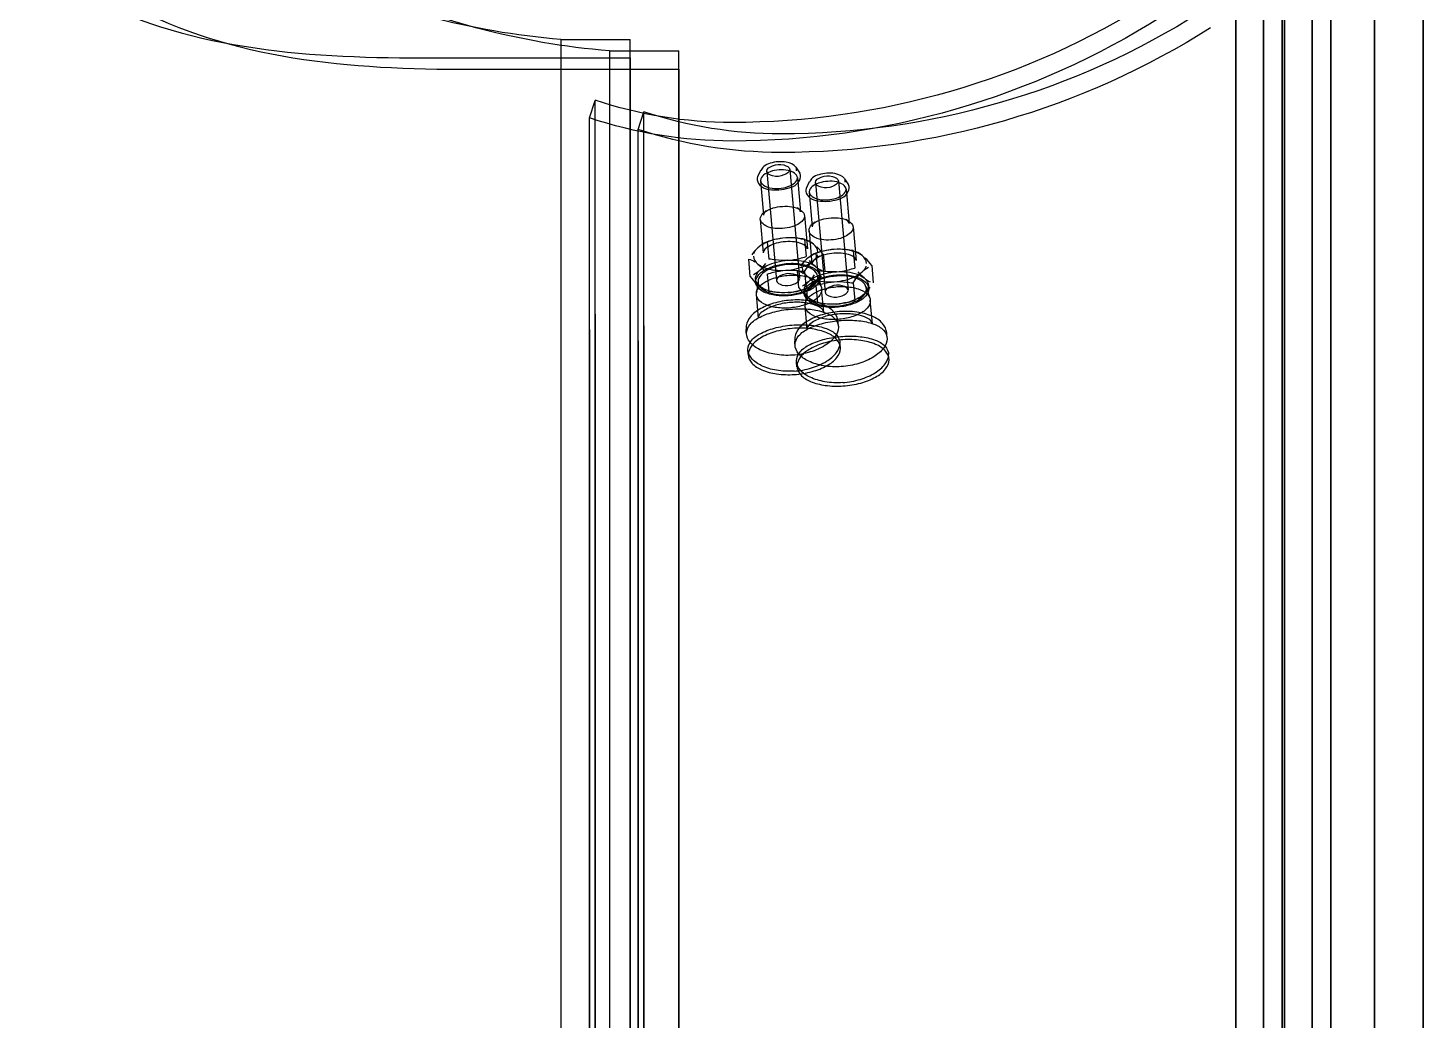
# Model space of a CAD drawing. Header units: millimetres. Extents: x -69706 to 52883, y -6882 to 68885.
# Drawn here: x 7489.4 to 7640.5, y 25196 to 25303.4 of the extents above; entities that cross this region are included whole.
import ezdxf

# ---------------------------------------------------------------- set-up
doc = ezdxf.new("R2010")
doc.units = ezdxf.units.MM
doc.layers.add('ac-SB', color=7, linetype='Continuous', lineweight=13)

# ---------------------------------------------------------------- blocks, each defined once
blk = doc.blocks.new('A$C15852BBE')
at = {"layer": 'ac-SB', "lineweight": -3}
for p, q in [((5538.81, 3950), (5538.81, 50)), ((5538.81, 1772.2), (5538.81, 2396)), ((5538.81, 1772.2), (5538.81, 2396)), ((5538.81, 1772.2), (5538.81, 2396)), ((5538.81, 2396), (5538.81, 1772.2)), ((5553.81, 2396.04), (5553.81, 1772.16)), ((5553.81, 1772.16), (5553.81, 2396.04)), ((5553.81, 2396), (5553.81, 1772.2)), ((5544.08, 1770.96), (5544.08, 2394.76)), ((5544.08, 1770.96), (5544.08, 2394.76)), ((5544.08, 1770.96), (5544.08, 2394.76)), ((5544.08, 2394.76), (5544.08, 1770.96)), ((5559.08, 2394.8), (5559.08, 1770.92)), ((5559.08, 1770.92), (5559.08, 2394.8)), ((5559.08, 2394.76), (5559.08, 1770.96)), ((5550.81, 1774.1), (5550.81, 2394.1)), ((5550.81, 2394.1), (5550.81, 1774.1)), ((5556.08, 1772.86), (5556.08, 2392.86)), ((5556.08, 2392.86), (5556.08, 1772.86)), ((5548.81, 1880.58), (5548.81, 2319.1)), ((5550.81, 2319.1), (5550.81, 1880.58)), ((5554.08, 1879.34), (5554.08, 2317.86)), ((5556.08, 2317.86), (5556.08, 1879.34)), ((5548.81, 1906.01), (5548.81, 2289.74)), ((5550.81, 1906.01), (5550.81, 2289.74)), ((5548.81, 2287.61), (5548.81, 1849.1)), ((5550.81, 1849.1), (5550.81, 2287.61)), ((5554.08, 1904.77), (5554.08, 2288.5)), ((5556.08, 1904.77), (5556.08, 2288.5)), ((5554.08, 2286.37), (5554.08, 1847.86)), ((5556.08, 1847.86), (5556.08, 2286.37)), ((5548.81, 2262.19), (5548.81, 1878.45)), ((5550.81, 2262.19), (5550.81, 1878.45)), ((5554.08, 2260.95), (5554.08, 1877.22)), ((5556.08, 2260.95), (5556.08, 1877.22)), ((5623.18, 1934.36), (5623.18, 2257)), ((5628.45, 1933.12), (5628.45, 2255.76)), ((5623.81, 1936.01), (5623.81, 2255.1)), ((5629.08, 1934.77), (5629.08, 2253.86)), ((5623.18, 2233.83), (5623.18, 1911.2)), ((5623.81, 2232.19), (5623.81, 1913.1)), ((5628.45, 2232.59), (5628.45, 1909.96)), ((5629.08, 2230.95), (5629.08, 1911.86)), ((5619.41, 2100.18), (5619.41, 1904.6)), ((5619.41, 1906.6), (5619.41, 2100)), ((5626.91, 1904.6), (5626.91, 2100.18)), ((5624.68, 2098.94), (5624.68, 1903.36)), ((5624.68, 1905.36), (5624.68, 2098.76)), ((5632.18, 1903.36), (5632.18, 2098.94)), ((5550.81, 1876.6), (5550.81, 2084.1)), ((5553.81, 2084.1), (5553.81, 1876.6)), ((5556.08, 1875.36), (5556.08, 2082.86)), ((5559.08, 2082.86), (5559.08, 1875.36)), ((5606.6, 1938.82), (5606.65, 1938.27)), ((5596.64, 1937.94), (5596.69, 1937.38)), ((5601.9, 1936.7), (5601.95, 1936.14)), ((5611.86, 1937.59), (5611.91, 1937.03)), ((5596.84, 1935.65), (5596.87, 1935.35)), ((5596.87, 1935.35), (5596.89, 1935.13)), ((5606.8, 1936.54), (5606.83, 1936.23)), ((5606.83, 1936.23), (5606.85, 1936.02)), ((5606.85, 1935.98), (5606.85, 1936.02)), ((5606.85, 1935.95), (5606.85, 1935.98)), ((5606.85, 1935.91), (5606.85, 1935.95)), ((5606.85, 1935.87), (5606.85, 1935.91)), ((5612.07, 1935.3), (5612.1, 1935)), ((5598.43, 1934.14), (5598.66, 1931.59)), ((5602.11, 1934.41), (5602.14, 1934.11)), ((5602.14, 1934.11), (5602.15, 1933.89)), ((5605.5, 1934.76), (5605.5, 1934.77)), ((5605.5, 1934.77), (5605.73, 1932.22)), ((5605.51, 1934.75), (5605.5, 1934.76)), ((5605.51, 1934.75), (5605.51, 1934.75)), ((5605.51, 1934.74), (5605.51, 1934.75)), ((5612.1, 1935), (5612.12, 1934.78)), ((5612.12, 1934.74), (5612.12, 1934.78)), ((5612.12, 1934.71), (5612.12, 1934.74)), ((5612.12, 1934.67), (5612.12, 1934.71)), ((5612.12, 1934.64), (5612.12, 1934.67)), ((5603.7, 1932.9), (5603.93, 1930.35)), ((5610.77, 1933.52), (5610.77, 1933.53)), ((5610.77, 1933.53), (5611, 1930.98)), ((5610.77, 1933.52), (5610.77, 1933.52)), ((5610.77, 1933.51), (5610.77, 1933.52)), ((5610.77, 1933.5), (5610.77, 1933.51)), ((5599.11, 1930.14), (5598.7, 1931.39)), ((5600.52, 1929.73), (5600.35, 1931.61)), ((5604.61, 1918.89), (5603.56, 1930.72)), ((5604.55, 1930), (5604.38, 1931.88)), ((5605.54, 1930.71), (5605.73, 1932.02)), ((5605.83, 1930.57), (5605.8, 1930.92)), ((5609.82, 1928.76), (5609.65, 1930.64)), ((5610.81, 1929.47), (5610.99, 1930.78)), ((5598.5, 1927.85), (5598.34, 1929.72)), ((5598.86, 1929.95), (5598.82, 1930.3)), ((5602.12, 1918.67), (5601.07, 1930.5)), ((5604.38, 1928.9), (5603.97, 1930.15)), ((5605.79, 1928.49), (5605.62, 1930.37)), ((5607.39, 1917.43), (5606.33, 1929.26)), ((5606.4, 1930.26), (5606.56, 1928.39)), ((5609.88, 1917.65), (5608.82, 1929.48)), ((5611.1, 1929.34), (5611.06, 1929.68)), ((5600.52, 1926.23), (5600.35, 1928.11)), ((5603.77, 1926.61), (5603.6, 1928.49)), ((5604.12, 1928.71), (5604.09, 1929.06)), ((5604.55, 1926.5), (5604.38, 1928.38)), ((5605.3, 1924.09), (5604.98, 1927.71)), ((5611.66, 1929.02), (5611.83, 1927.15)), ((5600.52, 1923.66), (5600.2, 1927.29)), ((5605.79, 1924.99), (5605.62, 1926.87)), ((5609.82, 1925.26), (5609.65, 1927.14)), ((5610.57, 1922.85), (5610.25, 1926.48)), ((5605.79, 1922.42), (5605.46, 1926.05)), ((5601.29, 1919.55), (5600.96, 1923.28)), ((5600.96, 1923.28), (5600.98, 1923.17)), ((5600.98, 1923.17), (5601.05, 1923.07)), ((5601.05, 1923.07), (5601.16, 1922.95)), ((5604.67, 1923.14), (5604.93, 1923.36)), ((5604.67, 1923.14), (5604.79, 1923.26)), ((5604.79, 1923.26), (5604.88, 1923.38)), ((5604.88, 1923.38), (5604.93, 1923.5)), ((5604.93, 1923.5), (5604.94, 1923.64)), ((5605.27, 1919.91), (5604.94, 1923.64)), ((5601.31, 1922.84), (5601.02, 1923.01)), ((5601.16, 1922.95), (5601.31, 1922.84)), ((5606.56, 1918.31), (5606.22, 1922.04)), ((5606.22, 1922.04), (5606.25, 1921.93)), ((5606.25, 1921.93), (5606.31, 1921.83)), ((5606.58, 1921.6), (5606.28, 1921.78)), ((5606.31, 1921.83), (5606.43, 1921.71)), ((5606.43, 1921.71), (5606.58, 1921.6)), ((5609.94, 1921.9), (5610.2, 1922.12)), ((5609.94, 1921.9), (5610.06, 1922.02)), ((5610.06, 1922.02), (5610.14, 1922.14)), ((5610.14, 1922.14), (5610.19, 1922.26)), ((5610.19, 1922.26), (5610.21, 1922.4)), ((5610.54, 1918.67), (5610.21, 1922.4)), ((5601.47, 1918.44), (5601.03, 1919.09)), ((5605.29, 1918.78), (5605.61, 1919.49)), ((5606.74, 1917.21), (5606.3, 1917.85)), ((5610.56, 1917.55), (5610.88, 1918.25)), ((5623.81, 1913.1), (5623.18, 1911.2)), ((5629.08, 1911.86), (5628.45, 1909.96)), ((5641.91, 1906.6), (5619.41, 1906.6)), ((5647.18, 1905.36), (5624.68, 1905.36)), ((5626.91, 1904.6), (5619.41, 1904.6)), ((5632.18, 1903.36), (5624.68, 1903.36))]:
    blk.add_line(p, q, dxfattribs=at)
at = {"layer": 'ac-SB', "lineweight": -3, "extrusion": (0, 0, -1)}
for centre, major_axis, start_param, end_param in [((5608.36, 1828.6), (-61.52, 61.52), 0.221222, 0.785398), ((5608.36, 1866.6), (34.65, 34.65), -0.785398, -0.464586), ((5613.63, 1827.36), (-61.52, 61.52), 0.221222, 0.785398), ((5613.63, 1865.36), (-34.65, 34.65), 0.785398, 1.10621), ((5608.36, 1828.6), (-60.1, 60.1), 0.221222, 0.785398), ((5608.36, 1866.6), (-33.23, 33.23), 0.785398, 1.10621), ((5613.63, 1827.36), (-60.1, 60.1), 0.221222, 0.785398), ((5613.63, 1865.36), (33.23, 33.23), -0.785398, -0.464586)]:
    blk.add_ellipse(centre, major_axis=major_axis, ratio=1, start_param=start_param, end_param=end_param, dxfattribs=at)
at = {"layer": 'ac-SB', "lineweight": -3}
for points, knots in [([(5601.62, 1940.88), (5600.97, 1940.84), (5599.75, 1940.64), (5598.16, 1940.03), (5597.01, 1939.2), (5596.63, 1938.4), (5596.63, 1938.05)], [0, 0, 0, 0, 0.317822, 0.600203, 0.826725, 1, 1, 1, 1]), ([(5601.65, 1940.51), (5601.01, 1940.47), (5599.78, 1940.25), (5598.19, 1939.57), (5597.06, 1938.67), (5596.68, 1937.85), (5596.68, 1937.49)], [0, 0, 0, 0, 0.311414, 0.595346, 0.826383, 1, 1, 1, 1]), ([(5606.6, 1938.71), (5606.6, 1939.05), (5606.23, 1939.82), (5605.05, 1940.5), (5603.46, 1940.89), (5602.26, 1940.92), (5601.62, 1940.88)], [0, 0, 0, 0, 0.171778, 0.392382, 0.674111, 1, 1, 1, 1]), ([(5601.65, 1940.51), (5602.29, 1940.56), (5603.51, 1940.51), (5605.11, 1940.04), (5606.28, 1939.29), (5606.65, 1938.51), (5606.65, 1938.16)], [0, 0, 0, 0, 0.320852, 0.602013, 0.826365, 1, 1, 1, 1]), ([(5611.87, 1937.48), (5611.87, 1937.81), (5611.5, 1938.58), (5610.32, 1939.26), (5608.73, 1939.65), (5607.52, 1939.68), (5606.88, 1939.64)], [0, 0, 0, 0, 0.171778, 0.392382, 0.674111, 1, 1, 1, 1]), ([(5596.84, 1935.76), (5596.84, 1936.12), (5597.21, 1936.94), (5598.35, 1937.84), (5599.93, 1938.52), (5601.16, 1938.74), (5601.8, 1938.78)], [0, 0, 0, 0, 0.173291, 0.404122, 0.68812, 1, 1, 1, 1]), ([(5601.62, 1935.88), (5602.27, 1935.92), (5603.48, 1936.12), (5605.07, 1936.73), (5606.22, 1937.56), (5606.6, 1938.36), (5606.6, 1938.71)], [0, 0, 0, 0, 0.317822, 0.600203, 0.826725, 1, 1, 1, 1]), ([(5606.65, 1938.16), (5606.65, 1937.81), (5606.27, 1937.03), (5605.1, 1936.28), (5603.51, 1935.73), (5602.3, 1935.56), (5601.65, 1935.51)], [0, 0, 0, 0, 0.171315, 0.394813, 0.677991, 1, 1, 1, 1]), ([(5601.8, 1938.78), (5602.44, 1938.83), (5603.66, 1938.78), (5605.26, 1938.31), (5606.43, 1937.56), (5606.81, 1936.78), (5606.81, 1936.43)], [0, 0, 0, 0, 0.320673, 0.601851, 0.826312, 1, 1, 1, 1]), ([(5606.88, 1939.64), (5606.24, 1939.6), (5605.02, 1939.4), (5603.43, 1938.79), (5602.28, 1937.96), (5601.9, 1937.16), (5601.9, 1936.81)], [0, 0, 0, 0, 0.317822, 0.600203, 0.826725, 1, 1, 1, 1]), ([(5606.92, 1939.27), (5606.27, 1939.23), (5605.05, 1939.01), (5603.46, 1938.33), (5602.33, 1937.43), (5601.95, 1936.61), (5601.95, 1936.25)], [0, 0, 0, 0, 0.311414, 0.595346, 0.826383, 1, 1, 1, 1]), ([(5606.92, 1939.27), (5607.56, 1939.32), (5608.77, 1939.27), (5610.37, 1938.8), (5611.54, 1938.05), (5611.92, 1937.27), (5611.92, 1936.92)], [0, 0, 0, 0, 0.320852, 0.602013, 0.826365, 1, 1, 1, 1]), ([(5596.63, 1938.05), (5596.63, 1937.71), (5597, 1936.94), (5598.18, 1936.26), (5599.77, 1935.87), (5600.98, 1935.84), (5601.62, 1935.88)], [0, 0, 0, 0, 0.171778, 0.392382, 0.674111, 1, 1, 1, 1]), ([(5601.65, 1935.51), (5601.01, 1935.47), (5599.82, 1935.48), (5598.24, 1935.81), (5597.05, 1936.41), (5596.68, 1937.16), (5596.68, 1937.49)], [0, 0, 0, 0, 0.330326, 0.612785, 0.829913, 1, 1, 1, 1]), ([(5601.9, 1936.81), (5601.9, 1936.47), (5602.27, 1935.7), (5603.45, 1935.03), (5605.04, 1934.63), (5606.25, 1934.6), (5606.88, 1934.64)], [0, 0, 0, 0, 0.171778, 0.392382, 0.674111, 1, 1, 1, 1]), ([(5602.1, 1934.52), (5602.1, 1934.88), (5602.48, 1935.7), (5603.61, 1936.6), (5605.2, 1937.29), (5606.43, 1937.5), (5607.07, 1937.55)], [0, 0, 0, 0, 0.173291, 0.404122, 0.68812, 1, 1, 1, 1]), ([(5606.88, 1934.64), (5607.53, 1934.68), (5608.75, 1934.88), (5610.34, 1935.49), (5611.49, 1936.32), (5611.87, 1937.12), (5611.87, 1937.48)], [0, 0, 0, 0, 0.317822, 0.600203, 0.826725, 1, 1, 1, 1]), ([(5611.92, 1936.92), (5611.92, 1936.57), (5611.54, 1935.79), (5610.37, 1935.04), (5608.78, 1934.49), (5607.56, 1934.32), (5606.92, 1934.27)], [0, 0, 0, 0, 0.171315, 0.394813, 0.677991, 1, 1, 1, 1]), ([(5607.07, 1937.55), (5607.71, 1937.59), (5608.93, 1937.54), (5610.53, 1937.07), (5611.7, 1936.32), (5612.07, 1935.54), (5612.07, 1935.19)], [0, 0, 0, 0, 0.320673, 0.601851, 0.826312, 1, 1, 1, 1]), ([(5601.8, 1933.78), (5601.17, 1933.74), (5599.97, 1933.75), (5598.4, 1934.08), (5597.2, 1934.68), (5596.84, 1935.43), (5596.84, 1935.76)], [0, 0, 0, 0, 0.33023, 0.612723, 0.829904, 1, 1, 1, 1]), ([(5596.89, 1935.13), (5596.92, 1934.77), (5597.31, 1933.96), (5598.55, 1933.2), (5600.18, 1932.81), (5602.01, 1932.77), (5603.83, 1933.09), (5605.4, 1933.73), (5606.53, 1934.65), (5606.85, 1935.5), (5606.85, 1935.87)], [0, 0, 0, 0, 0.089683, 0.203763, 0.343737, 0.497246, 0.651218, 0.79233, 0.90892, 1, 1, 1, 1]), ([(5606.81, 1936.43), (5606.81, 1936.08), (5606.43, 1935.3), (5605.25, 1934.55), (5603.67, 1934.01), (5602.45, 1933.83), (5601.8, 1933.78)], [0, 0, 0, 0, 0.171231, 0.394676, 0.677925, 1, 1, 1, 1]), ([(5606.92, 1934.27), (5606.28, 1934.23), (5605.09, 1934.24), (5603.51, 1934.57), (5602.31, 1935.17), (5601.95, 1935.92), (5601.95, 1936.25)], [0, 0, 0, 0, 0.330326, 0.612785, 0.829913, 1, 1, 1, 1]), ([(5612.07, 1935.19), (5612.07, 1934.84), (5611.69, 1934.06), (5610.52, 1933.31), (5608.93, 1932.77), (5607.72, 1932.59), (5607.07, 1932.55)], [0, 0, 0, 0, 0.171231, 0.394676, 0.677925, 1, 1, 1, 1]), ([(5598.43, 1934.14), (5598.47, 1933.76), (5599.38, 1933.33), (5600.54, 1933.06), (5601.99, 1933.03), (5603.43, 1933.28), (5604.61, 1933.75), (5605.51, 1934.33), (5605.51, 1934.74)], [0, 0, 0, 0, 0.142449, 0.297519, 0.487336, 0.680172, 0.843022, 1, 1, 1, 1]), ([(5598.66, 1931.67), (5598.66, 1931.96), (5599.02, 1932.62), (5600.06, 1933.24), (5601.43, 1933.64), (5602.94, 1933.75), (5604.31, 1933.53), (5605.37, 1933.05), (5605.73, 1932.42), (5605.73, 1932.14)], [0, 0, 0, 0, 0.101826, 0.242255, 0.416571, 0.601867, 0.77096, 0.903185, 1, 1, 1, 1]), ([(5607.07, 1932.55), (5606.43, 1932.5), (5605.24, 1932.51), (5603.66, 1932.84), (5602.47, 1933.44), (5602.1, 1934.19), (5602.1, 1934.52)], [0, 0, 0, 0, 0.33023, 0.612723, 0.829904, 1, 1, 1, 1]), ([(5602.15, 1933.89), (5602.19, 1933.53), (5602.58, 1932.72), (5603.81, 1931.96), (5605.44, 1931.57), (5607.28, 1931.53), (5609.1, 1931.85), (5610.66, 1932.5), (5611.8, 1933.41), (5612.12, 1934.26), (5612.12, 1934.64)], [0, 0, 0, 0, 0.089683, 0.203763, 0.343737, 0.497246, 0.651218, 0.79233, 0.90892, 1, 1, 1, 1]), ([(5605.73, 1932.14), (5605.73, 1931.85), (5605.37, 1931.19), (5604.34, 1930.57), (5602.96, 1930.17), (5601.45, 1930.06), (5600.08, 1930.28), (5599.02, 1930.76), (5598.66, 1931.39), (5598.66, 1931.67)], [0, 0, 0, 0, 0.101826, 0.242255, 0.416571, 0.601867, 0.77096, 0.903185, 1, 1, 1, 1]), ([(5598.82, 1930.38), (5598.82, 1930.66), (5599.19, 1931.32), (5600.2, 1931.92), (5601.55, 1932.32), (5603.03, 1932.43), (5604.38, 1932.21), (5605.43, 1931.75), (5605.8, 1931.12), (5605.8, 1930.84)], [0, 0, 0, 0, 0.103131, 0.242354, 0.415472, 0.599833, 0.768568, 0.901459, 1, 1, 1, 1]), ([(5605.55, 1930.83), (5605.55, 1931.08), (5605.22, 1931.66), (5604.25, 1932.09), (5603, 1932.3), (5601.62, 1932.2), (5600.37, 1931.83), (5599.42, 1931.28), (5599.07, 1930.66), (5599.07, 1930.39)], [0, 0, 0, 0, 0.098017, 0.229125, 0.397041, 0.581353, 0.755224, 0.896302, 1, 1, 1, 1]), ([(5603.7, 1932.9), (5603.73, 1932.52), (5604.64, 1932.09), (5605.81, 1931.82), (5607.26, 1931.79), (5608.7, 1932.04), (5609.88, 1932.51), (5610.77, 1933.09), (5610.77, 1933.5)], [0, 0, 0, 0, 0.142449, 0.297519, 0.487336, 0.680172, 0.843022, 1, 1, 1, 1]), ([(5603.92, 1930.43), (5603.92, 1930.72), (5604.29, 1931.38), (5605.32, 1932), (5606.7, 1932.4), (5608.21, 1932.51), (5609.58, 1932.29), (5610.64, 1931.81), (5611, 1931.18), (5611, 1930.9)], [0, 0, 0, 0, 0.101826, 0.242255, 0.416571, 0.601867, 0.77096, 0.903185, 1, 1, 1, 1]), ([(5605.8, 1930.84), (5605.8, 1930.55), (5605.43, 1929.9), (5604.42, 1929.3), (5603.08, 1928.9), (5601.59, 1928.79), (5600.24, 1929.01), (5599.19, 1929.47), (5598.82, 1930.1), (5598.82, 1930.38)], [0, 0, 0, 0, 0.103131, 0.242354, 0.415472, 0.599833, 0.768568, 0.901459, 1, 1, 1, 1]), ([(5599.07, 1930.39), (5599.07, 1930.14), (5599.41, 1929.56), (5600.37, 1929.12), (5601.62, 1928.92), (5603, 1929.02), (5604.25, 1929.38), (5605.2, 1929.94), (5605.55, 1930.56), (5605.55, 1930.83)], [0, 0, 0, 0, 0.098017, 0.229125, 0.397041, 0.581353, 0.755224, 0.896302, 1, 1, 1, 1]), ([(5599.32, 1930.94), (5599.55, 1931.15), (5600.14, 1931.52), (5601.17, 1931.87), (5601.94, 1931.99), (5602.34, 1932.01)], [0, 0, 0, 0, 0.287144, 0.629207, 1, 1, 1, 1]), ([(5602.34, 1932.01), (5601.9, 1931.98), (5601.23, 1931.87), (5600.57, 1931.68), (5600.35, 1931.61)], [0, 0, 0, 0, 0.654238, 1, 1, 1, 1]), ([(5603.56, 1930.69), (5603.56, 1930.96), (5602.71, 1931.34), (5601.88, 1931.25), (5601.06, 1930.82), (5601.06, 1930.53)], [0, 0, 0, 0, 0.277863, 0.700088, 1, 1, 1, 1]), ([(5601.06, 1930.53), (5601.06, 1930.26), (5601.91, 1929.88), (5602.74, 1929.97), (5603.56, 1930.4), (5603.56, 1930.69)], [0, 0, 0, 0, 0.277863, 0.700088, 1, 1, 1, 1]), ([(5602.34, 1932.01), (5602.78, 1932.04), (5603.47, 1932.02), (5604.15, 1931.92), (5604.38, 1931.88)], [0, 0, 0, 0, 0.649076, 1, 1, 1, 1]), ([(5602.34, 1932.01), (5602.74, 1932.04), (5603.5, 1932.03), (5604.53, 1931.82), (5605.13, 1931.53), (5605.36, 1931.34)], [0, 0, 0, 0, 0.378864, 0.720109, 1, 1, 1, 1]), ([(5611, 1930.9), (5611, 1930.61), (5610.63, 1929.95), (5609.6, 1929.33), (5608.23, 1928.93), (5606.72, 1928.82), (5605.34, 1929.04), (5604.29, 1929.52), (5603.92, 1930.15), (5603.92, 1930.43)], [0, 0, 0, 0, 0.101826, 0.242255, 0.416571, 0.601867, 0.77096, 0.903185, 1, 1, 1, 1]), ([(5604.09, 1929.14), (5604.09, 1929.43), (5604.46, 1930.08), (5605.47, 1930.68), (5606.81, 1931.08), (5608.3, 1931.19), (5609.65, 1930.97), (5610.7, 1930.51), (5611.07, 1929.88), (5611.07, 1929.6)], [0, 0, 0, 0, 0.103131, 0.242354, 0.415472, 0.599833, 0.768568, 0.901459, 1, 1, 1, 1]), ([(5610.82, 1929.59), (5610.82, 1929.84), (5610.48, 1930.42), (5609.52, 1930.86), (5608.27, 1931.06), (5606.89, 1930.96), (5605.64, 1930.6), (5604.68, 1930.04), (5604.34, 1929.42), (5604.34, 1929.15)], [0, 0, 0, 0, 0.098017, 0.229125, 0.397041, 0.581353, 0.755224, 0.896302, 1, 1, 1, 1]), ([(5604.59, 1929.7), (5604.81, 1929.91), (5605.41, 1930.28), (5606.44, 1930.63), (5607.21, 1930.75), (5607.61, 1930.77)], [0, 0, 0, 0, 0.287144, 0.629207, 1, 1, 1, 1]), ([(5607.61, 1930.77), (5607.17, 1930.75), (5606.49, 1930.63), (5605.84, 1930.44), (5605.62, 1930.37)], [0, 0, 0, 0, 0.654238, 1, 1, 1, 1]), ([(5607.61, 1930.77), (5608.05, 1930.8), (5608.74, 1930.78), (5609.41, 1930.68), (5609.65, 1930.64)], [0, 0, 0, 0, 0.649076, 1, 1, 1, 1]), ([(5607.61, 1930.77), (5608.01, 1930.8), (5608.77, 1930.79), (5609.8, 1930.58), (5610.4, 1930.29), (5610.63, 1930.1)], [0, 0, 0, 0, 0.378864, 0.720109, 1, 1, 1, 1]), ([(5602.34, 1928.51), (5601.94, 1928.49), (5601.18, 1928.5), (5600.15, 1928.71), (5599.55, 1929), (5599.32, 1929.19)], [0, 0, 0, 0, 0.378864, 0.720109, 1, 1, 1, 1]), ([(5602.56, 1929.6), (5602.16, 1929.57), (5601.39, 1929.45), (5600.35, 1929.1), (5599.76, 1928.73), (5599.54, 1928.52)], [0, 0, 0, 0, 0.370748, 0.712889, 1, 1, 1, 1]), ([(5602.56, 1929.6), (5602.12, 1929.57), (5601.43, 1929.59), (5600.75, 1929.69), (5600.52, 1929.73)], [0, 0, 0, 0, 0.649076, 1, 1, 1, 1]), ([(5605.36, 1929.59), (5605.14, 1929.38), (5604.55, 1929.01), (5603.51, 1928.66), (5602.74, 1928.54), (5602.34, 1928.51)], [0, 0, 0, 0, 0.287144, 0.629207, 1, 1, 1, 1]), ([(5604.55, 1930), (5604.32, 1929.93), (5603.67, 1929.74), (5603, 1929.63), (5602.56, 1929.6)], [0, 0, 0, 0, 0.349085, 1, 1, 1, 1]), ([(5605.58, 1928.92), (5605.35, 1929.11), (5604.75, 1929.4), (5603.72, 1929.61), (5602.95, 1929.62), (5602.56, 1929.6)], [0, 0, 0, 0, 0.279859, 0.621181, 1, 1, 1, 1]), ([(5611.07, 1929.6), (5611.07, 1929.32), (5610.7, 1928.66), (5609.69, 1928.06), (5608.34, 1927.66), (5606.86, 1927.55), (5605.51, 1927.77), (5604.46, 1928.23), (5604.09, 1928.86), (5604.09, 1929.14)], [0, 0, 0, 0, 0.103131, 0.242354, 0.415472, 0.599833, 0.768568, 0.901459, 1, 1, 1, 1]), ([(5604.34, 1929.15), (5604.34, 1928.9), (5604.67, 1928.32), (5605.64, 1927.89), (5606.89, 1927.68), (5608.27, 1927.78), (5609.52, 1928.15), (5610.47, 1928.7), (5610.82, 1929.32), (5610.82, 1929.59)], [0, 0, 0, 0, 0.098017, 0.229125, 0.397041, 0.581353, 0.755224, 0.896302, 1, 1, 1, 1]), ([(5608.82, 1929.45), (5608.82, 1929.72), (5607.98, 1930.1), (5607.15, 1930.01), (5606.33, 1929.58), (5606.33, 1929.29)], [0, 0, 0, 0, 0.277863, 0.700088, 1, 1, 1, 1]), ([(5606.33, 1929.29), (5606.33, 1929.02), (5607.18, 1928.64), (5608.01, 1928.73), (5608.82, 1929.16), (5608.82, 1929.45)], [0, 0, 0, 0, 0.277863, 0.700088, 1, 1, 1, 1]), ([(5602.34, 1928.51), (5601.9, 1928.48), (5601.23, 1928.37), (5600.58, 1928.18), (5600.35, 1928.11)], [0, 0, 0, 0, 0.650236, 1, 1, 1, 1]), ([(5602.34, 1928.51), (5602.79, 1928.54), (5603.47, 1928.52), (5604.15, 1928.42), (5604.38, 1928.38)], [0, 0, 0, 0, 0.653086, 1, 1, 1, 1]), ([(5602.56, 1926.5), (5602.9, 1926.52), (5603.55, 1926.63), (5604.38, 1926.95), (5605.01, 1927.41), (5604.98, 1927.71)], [0, 0, 0, 0, 0.364505, 0.675919, 1, 1, 1, 1]), ([(5607.61, 1927.27), (5607.21, 1927.25), (5606.45, 1927.26), (5605.42, 1927.47), (5604.82, 1927.76), (5604.59, 1927.95)], [0, 0, 0, 0, 0.378864, 0.720109, 1, 1, 1, 1]), ([(5607.82, 1928.36), (5607.42, 1928.33), (5606.65, 1928.21), (5605.62, 1927.86), (5605.03, 1927.49), (5604.8, 1927.28)], [0, 0, 0, 0, 0.370748, 0.712889, 1, 1, 1, 1]), ([(5607.82, 1928.36), (5607.38, 1928.33), (5606.7, 1928.35), (5606.02, 1928.45), (5605.79, 1928.49)], [0, 0, 0, 0, 0.649076, 1, 1, 1, 1]), ([(5610.63, 1928.35), (5610.4, 1928.14), (5609.81, 1927.77), (5608.78, 1927.42), (5608.01, 1927.3), (5607.61, 1927.27)], [0, 0, 0, 0, 0.287144, 0.629207, 1, 1, 1, 1]), ([(5609.82, 1928.76), (5609.59, 1928.69), (5608.94, 1928.5), (5608.27, 1928.39), (5607.82, 1928.36)], [0, 0, 0, 0, 0.349085, 1, 1, 1, 1]), ([(5610.85, 1927.68), (5610.62, 1927.87), (5610.02, 1928.16), (5608.98, 1928.37), (5608.22, 1928.38), (5607.82, 1928.36)], [0, 0, 0, 0, 0.279859, 0.621181, 1, 1, 1, 1]), ([(5599.54, 1926.77), (5599.76, 1926.59), (5600.37, 1926.29), (5601.4, 1926.08), (5602.16, 1926.07), (5602.56, 1926.1)], [0, 0, 0, 0, 0.279859, 0.621181, 1, 1, 1, 1]), ([(5600.2, 1927.29), (5600.22, 1927.01), (5600.84, 1926.68), (5601.63, 1926.5), (5602.24, 1926.48), (5602.56, 1926.5)], [0, 0, 0, 0, 0.321665, 0.630064, 1, 1, 1, 1]), ([(5600.52, 1926.23), (5600.75, 1926.19), (5601.43, 1926.09), (5602.12, 1926.07), (5602.56, 1926.1)], [0, 0, 0, 0, 0.350243, 1, 1, 1, 1]), ([(5602.56, 1926.1), (5602.96, 1926.12), (5603.73, 1926.24), (5604.76, 1926.59), (5605.35, 1926.96), (5605.58, 1927.17)], [0, 0, 0, 0, 0.370748, 0.712889, 1, 1, 1, 1]), ([(5602.56, 1926.1), (5603, 1926.13), (5603.67, 1926.24), (5604.32, 1926.43), (5604.55, 1926.5)], [0, 0, 0, 0, 0.650236, 1, 1, 1, 1]), ([(5607.61, 1927.27), (5607.17, 1927.25), (5606.5, 1927.13), (5605.84, 1926.94), (5605.62, 1926.87)], [0, 0, 0, 0, 0.650236, 1, 1, 1, 1]), ([(5607.61, 1927.27), (5608.05, 1927.3), (5608.74, 1927.28), (5609.41, 1927.18), (5609.65, 1927.14)], [0, 0, 0, 0, 0.653086, 1, 1, 1, 1]), ([(5607.83, 1925.26), (5608.17, 1925.28), (5608.82, 1925.4), (5609.65, 1925.71), (5610.27, 1926.17), (5610.25, 1926.48)], [0, 0, 0, 0, 0.364505, 0.675919, 1, 1, 1, 1]), ([(5600.52, 1923.71), (5600.52, 1924.16), (5601.33, 1924.76), (5602.38, 1925.04), (5603.43, 1925.11), (5604.47, 1924.99), (5605.3, 1924.45), (5605.3, 1924.03)], [0, 0, 0, 0, 0.238107, 0.415876, 0.604841, 0.777283, 1, 1, 1, 1]), ([(5604.8, 1925.53), (5605.03, 1925.35), (5605.63, 1925.06), (5606.67, 1924.84), (5607.43, 1924.83), (5607.82, 1924.86)], [0, 0, 0, 0, 0.279859, 0.621181, 1, 1, 1, 1]), ([(5605.46, 1926.05), (5605.49, 1925.77), (5606.1, 1925.44), (5606.9, 1925.26), (5607.51, 1925.24), (5607.83, 1925.26)], [0, 0, 0, 0, 0.321665, 0.630064, 1, 1, 1, 1]), ([(5605.79, 1924.99), (5606.02, 1924.95), (5606.7, 1924.85), (5607.38, 1924.83), (5607.82, 1924.86)], [0, 0, 0, 0, 0.350243, 1, 1, 1, 1]), ([(5607.82, 1924.86), (5608.23, 1924.88), (5609, 1925), (5610.03, 1925.35), (5610.62, 1925.72), (5610.85, 1925.93)], [0, 0, 0, 0, 0.370748, 0.712889, 1, 1, 1, 1]), ([(5607.82, 1924.86), (5608.26, 1924.89), (5608.94, 1925), (5609.59, 1925.19), (5609.82, 1925.26)], [0, 0, 0, 0, 0.650236, 1, 1, 1, 1]), ([(5605.3, 1924.03), (5605.3, 1923.59), (5604.49, 1922.99), (5603.44, 1922.7), (5602.4, 1922.64), (5601.36, 1922.76), (5600.52, 1923.29), (5600.52, 1923.71)], [0, 0, 0, 0, 0.238107, 0.415876, 0.604841, 0.777283, 1, 1, 1, 1]), ([(5605.79, 1922.48), (5605.79, 1922.92), (5606.6, 1923.52), (5607.65, 1923.81), (5608.7, 1923.87), (5609.73, 1923.75), (5610.57, 1923.21), (5610.57, 1922.8)], [0, 0, 0, 0, 0.238107, 0.415876, 0.604841, 0.777283, 1, 1, 1, 1]), ([(5610.57, 1922.8), (5610.57, 1922.35), (5609.76, 1921.75), (5608.71, 1921.47), (5607.66, 1921.4), (5606.62, 1921.52), (5605.79, 1922.06), (5605.79, 1922.48)], [0, 0, 0, 0, 0.238107, 0.415876, 0.604841, 0.777283, 1, 1, 1, 1]), ([(5603.28, 1920.89), (5602.91, 1920.87), (5602.23, 1920.71), (5601.34, 1920.4), (5600.98, 1919.76), (5600.95, 1919.49)], [0, 0, 0, 0, 0.389505, 0.726764, 1, 1, 1, 1]), ([(5605.28, 1919.86), (5605.28, 1920.29), (5604.32, 1920.75), (5603.28, 1920.75), (5602.22, 1920.59), (5601.29, 1920.06), (5601.29, 1919.6)], [0, 0, 0, 0, 0.276868, 0.487192, 0.701162, 1, 1, 1, 1]), ([(5605.65, 1919.79), (5605.61, 1920.07), (5605.18, 1920.68), (5604.28, 1920.86), (5603.63, 1920.91), (5603.28, 1920.89)], [0, 0, 0, 0, 0.298951, 0.622081, 1, 1, 1, 1]), ([(5601.29, 1919.6), (5601.29, 1919.17), (5602.24, 1918.71), (5603.28, 1918.71), (5604.35, 1918.87), (5605.28, 1919.4), (5605.28, 1919.86)], [0, 0, 0, 0, 0.276868, 0.487192, 0.701162, 1, 1, 1, 1]), ([(5601.38, 1918.82), (5601.37, 1918.74), (5601.38, 1918.65), (5601.4, 1918.57), (5601.4, 1918.56)], [0, 0, 0, 0, 0.918253, 1, 1, 1, 1]), ([(5602.12, 1918.7), (5602.12, 1918.98), (5602.93, 1919.42), (5603.76, 1919.51), (5604.61, 1919.13), (5604.61, 1918.86)], [0, 0, 0, 0, 0.296867, 0.719231, 1, 1, 1, 1]), ([(5604.61, 1918.86), (5604.61, 1918.58), (5603.8, 1918.14), (5602.98, 1918.05), (5602.12, 1918.43), (5602.12, 1918.7)], [0, 0, 0, 0, 0.296867, 0.719231, 1, 1, 1, 1]), ([(5603.36, 1917.85), (5603.66, 1917.87), (5604.21, 1917.98), (5604.89, 1918.23), (5605.17, 1918.64), (5605.24, 1918.8)], [0, 0, 0, 0, 0.408567, 0.772107, 1, 1, 1, 1]), ([(5608.55, 1919.65), (5608.18, 1919.63), (5607.5, 1919.48), (5606.61, 1919.16), (5606.24, 1918.52), (5606.21, 1918.25)], [0, 0, 0, 0, 0.389505, 0.726764, 1, 1, 1, 1]), ([(5610.54, 1918.62), (5610.54, 1919.05), (5609.59, 1919.51), (5608.55, 1919.52), (5607.48, 1919.35), (5606.55, 1918.82), (5606.55, 1918.36)], [0, 0, 0, 0, 0.276868, 0.487192, 0.701162, 1, 1, 1, 1]), ([(5606.55, 1918.36), (5606.55, 1917.93), (5607.51, 1917.47), (5608.55, 1917.47), (5609.61, 1917.63), (5610.54, 1918.16), (5610.54, 1918.62)], [0, 0, 0, 0, 0.276868, 0.487192, 0.701162, 1, 1, 1, 1]), ([(5610.91, 1918.56), (5610.88, 1918.83), (5610.45, 1919.44), (5609.55, 1919.63), (5608.9, 1919.67), (5608.55, 1919.65)], [0, 0, 0, 0, 0.298951, 0.622081, 1, 1, 1, 1]), ([(5601.47, 1918.43), (5601.65, 1918.14), (5602.45, 1917.84), (5603.07, 1917.83), (5603.36, 1917.85)], [0, 0, 0, 0, 0.557504, 1, 1, 1, 1]), ([(5606.65, 1917.58), (5606.64, 1917.5), (5606.64, 1917.41), (5606.67, 1917.33), (5606.67, 1917.32)], [0, 0, 0, 0, 0.918253, 1, 1, 1, 1]), ([(5606.73, 1917.19), (5606.92, 1916.9), (5607.72, 1916.6), (5608.34, 1916.59), (5608.63, 1916.61)], [0, 0, 0, 0, 0.557504, 1, 1, 1, 1]), ([(5607.39, 1917.46), (5607.39, 1917.74), (5608.2, 1918.18), (5609.02, 1918.27), (5609.88, 1917.9), (5609.88, 1917.62)], [0, 0, 0, 0, 0.296867, 0.719231, 1, 1, 1, 1]), ([(5609.88, 1917.62), (5609.88, 1917.34), (5609.07, 1916.9), (5608.24, 1916.81), (5607.39, 1917.19), (5607.39, 1917.46)], [0, 0, 0, 0, 0.296867, 0.719231, 1, 1, 1, 1]), ([(5608.63, 1916.61), (5608.93, 1916.63), (5609.48, 1916.74), (5610.16, 1916.99), (5610.44, 1917.4), (5610.51, 1917.56)], [0, 0, 0, 0, 0.408567, 0.772107, 1, 1, 1, 1]), ([(5718.78, 1806.33), (5718.78, 1814.31), (5714.03, 1838.69), (5708.08, 1874.3), (5677.37, 1904.84), (5655.12, 1906.6), (5641.91, 1906.6)], [0, 0, 0, 0, 0.169125, 0.530935, 0.733506, 1, 1, 1, 1]), ([(5724.04, 1805.09), (5724.04, 1813.07), (5719.29, 1837.45), (5713.35, 1873.06), (5682.64, 1903.6), (5660.39, 1905.36), (5647.18, 1905.36)], [0, 0, 0, 0, 0.169125, 0.530935, 0.733506, 1, 1, 1, 1]), ([(5626.91, 1904.6), (5636.63, 1903.81), (5670.41, 1894.68), (5707.04, 1855.23), (5712.08, 1810.61), (5713.58, 1797.45), (5713.68, 1795.23), (5713.68, 1795.07)], [0, 0, 0, 0, 0.191384, 0.684569, 0.967249, 0.997563, 1, 1, 1, 1]), ([(5632.18, 1903.36), (5641.89, 1902.58), (5675.67, 1893.44), (5712.31, 1853.99), (5717.34, 1809.37), (5718.85, 1796.21), (5718.95, 1793.99), (5718.95, 1793.83)], [0, 0, 0, 0, 0.191384, 0.684569, 0.967249, 0.997563, 1, 1, 1, 1])]:
    blk.add_open_spline(points, degree=3, knots=knots, dxfattribs=at)
for points in [[(5599.32, 1930.94), (5599.08, 1930.71), (5598.85, 1930.47), (5598.67, 1930.2)], [(5598.85, 1930.03), (5598.85, 1930.37), (5599.07, 1930.7), (5599.32, 1930.94)], [(5599.32, 1930.94), (5599.52, 1931.13), (5599.73, 1931.33), (5599.99, 1931.43)], [(5605.36, 1931.34), (5605.16, 1931.5), (5604.96, 1931.67), (5604.71, 1931.75)], [(5605.36, 1931.34), (5605.61, 1931.14), (5605.83, 1930.82), (5605.83, 1930.5)], [(5606.4, 1930.26), (5606.18, 1930.54), (5605.97, 1930.83), (5605.7, 1931.05)], [(5599.32, 1929.19), (5599.12, 1929.35), (5598.92, 1929.52), (5598.67, 1929.59)], [(5599.32, 1929.19), (5599.07, 1929.39), (5598.85, 1929.71), (5598.85, 1930.03)], [(5599.32, 1929.19), (5599.56, 1928.99), (5599.8, 1928.78), (5599.99, 1928.53)], [(5600.52, 1929.73), (5600.32, 1929.43), (5600.13, 1929.1), (5599.86, 1928.85)], [(5604.59, 1929.7), (5604.35, 1929.47), (5604.12, 1929.23), (5603.94, 1928.96)], [(5604.12, 1928.79), (5604.12, 1929.13), (5604.34, 1929.47), (5604.59, 1929.7)], [(5604.59, 1929.7), (5604.79, 1929.89), (5605, 1930.09), (5605.26, 1930.19)], [(5605.36, 1929.59), (5605.13, 1929.37), (5604.9, 1929.13), (5604.72, 1928.85)], [(5605.58, 1928.92), (5605.34, 1929.12), (5605.1, 1929.33), (5604.91, 1929.57)], [(5605.83, 1930.5), (5605.83, 1930.16), (5605.61, 1929.82), (5605.36, 1929.59)], [(5605.36, 1929.59), (5605.57, 1929.78), (5605.78, 1929.98), (5606.04, 1930.09)], [(5610.63, 1930.1), (5610.43, 1930.26), (5610.22, 1930.43), (5609.98, 1930.51)], [(5610.63, 1930.1), (5610.88, 1929.9), (5611.1, 1929.58), (5611.1, 1929.26)], [(5611.1, 1929.26), (5611.1, 1928.92), (5610.88, 1928.58), (5610.63, 1928.35)], [(5611.66, 1929.02), (5611.44, 1929.3), (5611.24, 1929.59), (5610.96, 1929.81)], [(5598.5, 1927.85), (5598.72, 1927.57), (5598.93, 1927.28), (5599.21, 1927.06)], [(5599.54, 1928.52), (5599.33, 1928.33), (5599.12, 1928.13), (5598.87, 1928.02)], [(5599.07, 1927.61), (5599.07, 1927.29), (5599.28, 1926.97), (5599.54, 1926.77)], [(5599.54, 1928.52), (5599.36, 1928.35), (5599.12, 1928.16), (5599.12, 1927.92)], [(5604.59, 1927.95), (5604.39, 1928.11), (5604.18, 1928.28), (5603.94, 1928.36)], [(5604.59, 1927.95), (5604.34, 1928.15), (5604.12, 1928.47), (5604.12, 1928.79)], [(5604.59, 1927.95), (5604.83, 1927.75), (5605.06, 1927.54), (5605.26, 1927.29)], [(5605.79, 1928.49), (5605.58, 1928.19), (5605.39, 1927.87), (5605.13, 1927.62)], [(5606.05, 1928.08), (5606.05, 1928.4), (5605.83, 1928.72), (5605.58, 1928.92)], [(5605.58, 1927.17), (5605.82, 1927.4), (5606.05, 1927.64), (5606.23, 1927.91)], [(5605.58, 1927.17), (5605.76, 1927.34), (5605.99, 1927.53), (5605.99, 1927.77)], [(5606.56, 1928.39), (5606.33, 1928.46), (5606.09, 1928.54), (5605.9, 1928.69)], [(5610.63, 1928.35), (5610.39, 1928.13), (5610.16, 1927.89), (5609.98, 1927.62)], [(5610.85, 1927.68), (5610.6, 1927.88), (5610.37, 1928.09), (5610.18, 1928.33)], [(5610.63, 1928.35), (5610.83, 1928.54), (5611.05, 1928.74), (5611.3, 1928.85)], [(5611.31, 1926.84), (5611.31, 1927.16), (5611.1, 1927.48), (5610.85, 1927.68)], [(5599.54, 1926.77), (5599.73, 1926.61), (5599.94, 1926.44), (5600.18, 1926.36)], [(5603.77, 1926.61), (5603.99, 1926.33), (5604.2, 1926.04), (5604.47, 1925.82)], [(5604.8, 1927.28), (5604.6, 1927.09), (5604.39, 1926.89), (5604.13, 1926.78)], [(5604.34, 1926.37), (5604.34, 1926.05), (5604.55, 1925.73), (5604.8, 1925.53)], [(5604.8, 1927.28), (5604.63, 1927.11), (5604.39, 1926.92), (5604.39, 1926.68)], [(5604.55, 1926.5), (5604.8, 1926.6), (5605.05, 1926.71), (5605.25, 1926.9)], [(5610.85, 1925.93), (5611.09, 1926.16), (5611.31, 1926.4), (5611.49, 1926.67)], [(5610.85, 1925.93), (5611.02, 1926.1), (5611.26, 1926.29), (5611.26, 1926.53)], [(5611.83, 1927.15), (5611.6, 1927.22), (5611.36, 1927.3), (5611.17, 1927.45)], [(5604.8, 1925.53), (5605, 1925.37), (5605.21, 1925.2), (5605.45, 1925.12)], [(5609.82, 1925.26), (5610.06, 1925.37), (5610.32, 1925.48), (5610.52, 1925.66)], [(5600.95, 1919.49), (5600.93, 1919.34), (5600.95, 1919.2), (5601.03, 1919.09)], [(5605.61, 1919.49), (5605.65, 1919.59), (5605.66, 1919.69), (5605.65, 1919.79)], [(5610.88, 1918.25), (5610.92, 1918.35), (5610.93, 1918.45), (5610.91, 1918.56)], [(5606.21, 1918.25), (5606.2, 1918.1), (5606.22, 1917.96), (5606.3, 1917.85)]]:
    blk.add_open_spline(points, degree=3, dxfattribs=at)

msp = doc.modelspace()

# ---------------------------------------------------------------- block references
at = {"layer": 'ac-SB', "rotation": 180}
msp.add_blockref('A$C15852BBE', (13179.315, 27205.514), dxfattribs=at)

doc.saveas('drawing.dxf')
